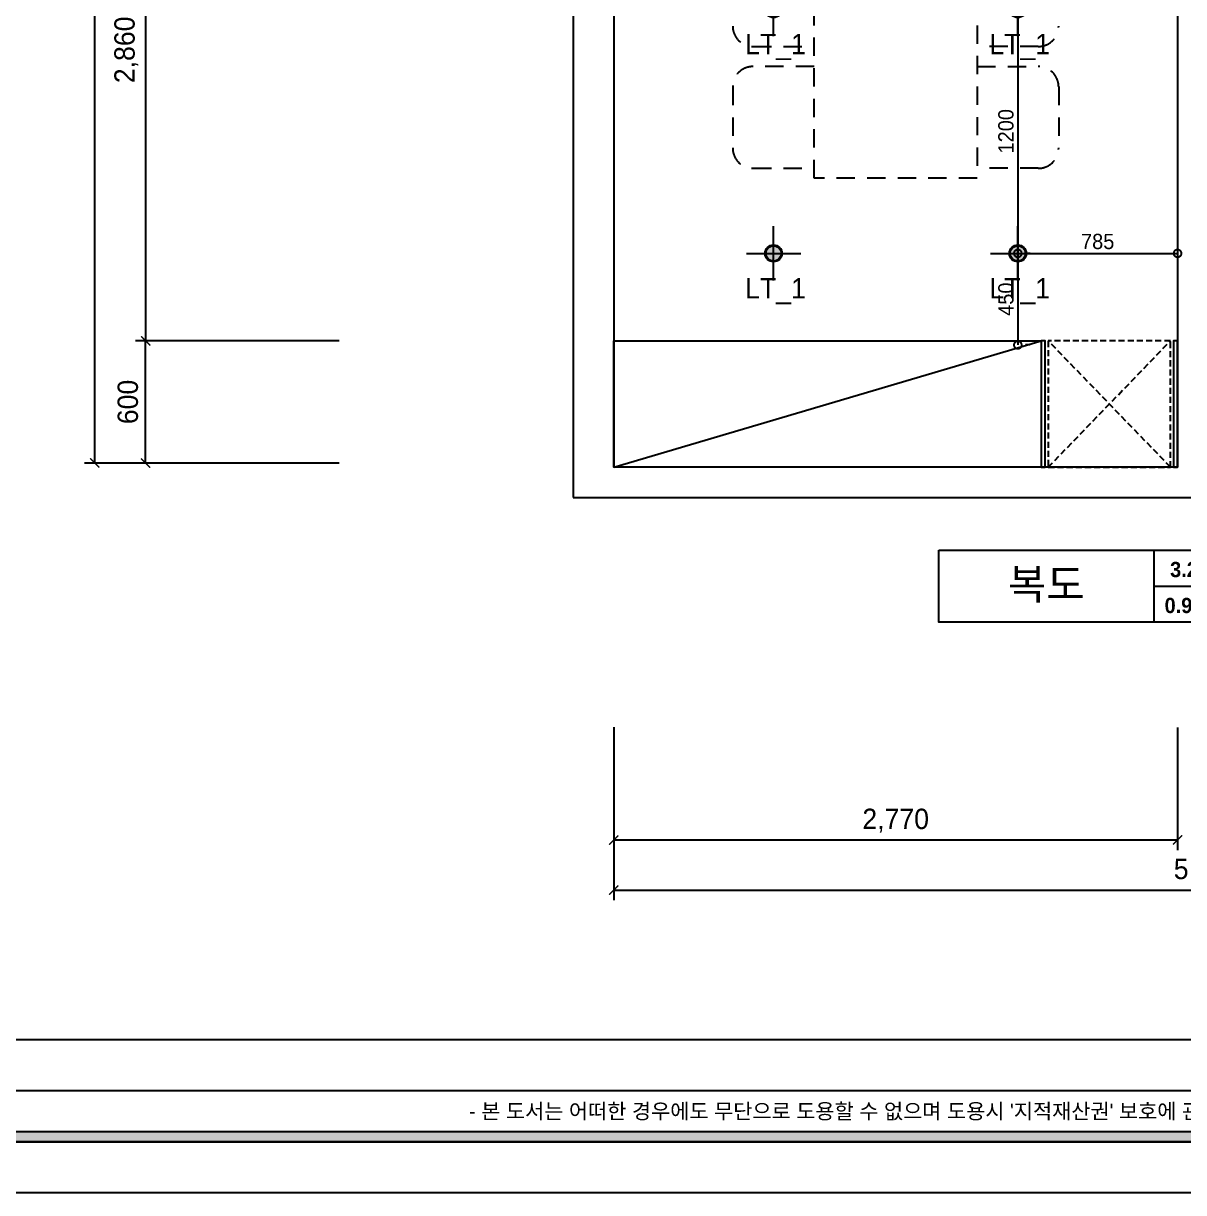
# Model space of a CAD drawing. Header units: inches. Extents: x 211248 to 488355, y -41604 to -7105.
# Drawn here: x 237120 to 242821, y -25825 to -20080 of the extents above; entities that cross this region are included whole.
import ezdxf
from ezdxf.enums import TextEntityAlignment as Align

# ---------------------------------------------------------------- set-up
doc = ezdxf.new("R2010")
doc.units = ezdxf.units.IN
doc.header["$LTSCALE"] = 60
doc.header["$MEASUREMENT"] = 0
doc.linetypes.add('DASHED', pattern=[0.75, 0.5, -0.25])
doc.linetypes.add('HID', pattern=[2.5, 1.5, -1])
for name, color, linetype in [('0-ELC TEXT', 7, 'Continuous'), ('03-TEXT', 3, 'Continuous'), ('06-FUR', 6, 'Continuous'), ('07-DIM WAL', 5, 'Continuous'), ('15 HAT', 252, 'Continuous'), ('2-con', 2, 'Continuous'), ('3.기호.계단선', 30, 'Continuous'), ('_LIBR', 4, 'Continuous'), ('FORM(YOURNAME)-1', 1, 'Continuous'), ('FORM(YOURNAME)-11', 1, 'Continuous'), ('FUR', 8, 'DASHED'), ('RC-LIGHT', 7, 'Continuous'), ('치수', 7, 'Continuous')]:
    doc.layers.add(name, color=color, linetype=linetype)
doc.styles.add('YOURNAME', font='HY울릉도M.TTF')
doc.styles.add('넥슨고딕', font='NEXONLv1GothicBold.ttf')
doc.styles.add('스타일1', font='Korail_Round_Gothic_Light.ttf')
doc.styles.add('코레일둥고', font='Korail_Round_Gothic_Medium.ttf')
doc.dimstyles.new('30', dxfattribs={"dimscale": 30, "dimtxt": 2.5, "dimasz": 2.5, "dimexe": 1.25, "dimexo": 2, "dimtad": 1, "dimdec": 0, "dimtxsty": '스타일1', "dimblk": 'DOTSMALL', "dimcen": 2.5, "dimclrd": 1, "dimclre": 1, "dimclrt": 7, "dimadec": 0, "dimazin": 0, "dimtfac": 1, "dimtdec": 0, "dimtix": 1, "dimtmove": 0, "dimatfit": 3, "dimldrblk": 'DOTSMALL', "dimfxl": 0, "dimarcsym": 0})
doc.dimstyles.new('YOURNAME-50', dxfattribs={"dimscale": 50, "dimtxt": 2, "dimasz": 0.9, "dimexe": 1, "dimexo": 3, "dimgap": 0.7, "dimtad": 1, "dimdec": 0, "dimzin": 0, "dimdsep": 46, "dimlunit": 6, "dimtxsty": 'YOURNAME', "dimblk": 'ARCHTICK', "dimcen": 0, "dimclrd": 1, "dimclre": 1, "dimclrt": 7, "dimadec": 0, "dimazin": 0, "dimtfac": 1, "dimtdec": 0, "dimtix": 1, "dimtmove": 2, "dimatfit": 3, "dimldrblk": 'ARCHTICK', "dimfxl": 0, "dimtolj": 1, "dimtzin": 0, "dimarcsym": 0})

# ---------------------------------------------------------------- blocks, each defined once
blk = doc.blocks.new('FORM-ELEVATION')
at = {"layer": 'FORM(YOURNAME)-11'}
h = blk.add_hatch(color=256, dxfattribs=at)
h.dxf.hatch_style = 1
h.paths.add_polyline_path([(-10309, 35708), (71691, 35708), (71691, 35508), (-10309, 35508)])
h.paths.add_polyline_path([(-10309, -21492), (71691, -21492), (71691, -21692), (-10309, -21692)])
at = {"layer": 'Defpoints', "color": 158}
blk.add_line((62481, -20692), (-10309, -20692), dxfattribs=at)
for points in [[(-10309, -21692), (71691, -21692), (71691, 35708), (-10309, 35708)], [(-8309, 33708), (61071, 33708), (61071, -19692), (-8309, -19692)]]:
    blk.add_lwpolyline(points, close=True, dxfattribs=at)
at = {"layer": 'FORM(YOURNAME)-11', "color": 250}
blk.add_lwpolyline([(-11309, -22692), (72691, -22692), (72691, 36708), (-11309, 36708)], close=True, dxfattribs=at)
at = {"layer": 'FORM(YOURNAME)-11'}
blk.add_lwpolyline([(-10309, -21492), (71691, -21492), (71691, -21692), (-10309, -21692)], close=True, dxfattribs=at)
at = {"layer": 'FORM(YOURNAME)-11', "color": 1, "style": 'YOURNAME'}
blk.add_text("- 본 도서는 어떠한 경우에도 무단으로 도용할 수 없으며 도용시 '지적재산권' 보호에 관한 법률에 의거, 법적 분쟁이 발생합니다.  또한 본 도서에 관한 모든 저작권은 당사에 있습니다. -", height=300, dxfattribs=at).set_placement((28146, -21092), align=Align.MIDDLE_CENTER)
at = {"layer": 'FORM(YOURNAME)-11', "color": 3, "style": 'YOURNAME'}
for tag, height, p in [('1', 450, (71041, -1219)), ('2', 450, (71041, -1863)), ('3', 450, (71041, -3150)), ('4', 450, (71041, -5081)), ('5', 515, (71041, -7398)), ('6', 515, (71041, -9650)), ('7', 515, (71041, -11903)), ('8', 515, (71041, -14155)), ('9', 515, (71041, -16408)), ('10', 515, (66791, -18596)), ('11', 515, (71041, -18660)), ('12', 515, (66791, -20848)), ('13', 515, (71041, -20848))]:
    blk.add_attdef(tag, text='', height=height, dxfattribs=at).set_placement(p, align=Align.MIDDLE_RIGHT)
blk = doc.blocks.new('*U461')
at = {"layer": 'FORM(YOURNAME)-1', "xscale": 0.2500000000000001, "yscale": 0.2500000000000001, "zscale": 0.2500000000000001}
blk.add_blockref('FORM-ELEVATION', (236074.7, -20151.6), dxfattribs=at)
blk = doc.blocks.new('_ArchTick')
at = {"color": 0, "linetype": 'ByBlock', "const_width": 0.15}
blk.add_lwpolyline([(-0.5, -0.5), (0.5, 0.5)], dxfattribs=at)
blk = doc.blocks.new('*D88')
at = {"layer": 'Defpoints', "color": 0}
for p in [(237471.2, -14980.2), (238821.2, -14980.2), (238821.2, -22240.2)]:
    blk.add_point(p, dxfattribs=at)
at = {"layer": '치수', "color": 1, "lineweight": -2}
for p, q in [((238671.2, -14980.2), (237421.2, -14980.2)), ((237471.2, -22240.2), (237471.2, -14980.2)), ((238671.2, -22240.2), (237421.2, -22240.2))]:
    blk.add_line(p, q, dxfattribs=at)
at = {"layer": '치수', "color": 1, "lineweight": -2, "xscale": 45, "yscale": 45, "zscale": 45}
for p, rotation in [((237471.2, -14980.2), 90), ((237471.2, -22240.2), 270)]:
    blk.add_blockref('_ArchTick', p, dxfattribs=dict(at, rotation=rotation))
at = {"layer": '치수', "color": 7, "insert": (237376.5, -18610.2), "char_height": 100, "attachment_point": 5, "rotation": 90, "style": 'YOURNAME'}
blk.add_mtext('\\A1;7,260', dxfattribs=at)
blk = doc.blocks.new('*D90')
at = {"layer": 'Defpoints', "color": 0}
for p in [(238821.2, -18780.2), (237721.2, -21640.2), (238821.2, -21640.2)]:
    blk.add_point(p, dxfattribs=at)
at = {"layer": '치수', "color": 1, "lineweight": -2}
for p, q in [((238671.2, -18780.2), (237671.2, -18780.2)), ((237721.2, -18780.2), (237721.2, -21640.2)), ((238671.2, -21640.2), (237671.2, -21640.2))]:
    blk.add_line(p, q, dxfattribs=at)
at = {"layer": '치수', "color": 1, "lineweight": -2, "xscale": 45, "yscale": 45, "zscale": 45}
for p, rotation in [((237721.2, -18780.2), 90), ((237721.2, -21640.2), 270)]:
    blk.add_blockref('_ArchTick', p, dxfattribs=dict(at, rotation=rotation))
at = {"layer": '치수', "color": 7, "insert": (237626.5, -20210.2), "char_height": 100, "attachment_point": 5, "rotation": 90, "style": 'YOURNAME'}
blk.add_mtext('\\A1;2,860', dxfattribs=at)
blk = doc.blocks.new('*D96')
at = {"layer": 'Defpoints', "color": 0}
for p in [(240021.2, -23388.2), (245851.2, -23388.2), (245851.2, -24338.2)]:
    blk.add_point(p, dxfattribs=at)
at = {"layer": '치수', "color": 1, "lineweight": -2}
for p, q in [((240021.2, -23538.2), (240021.2, -24388.2)), ((245851.2, -23538.2), (245851.2, -24388.2)), ((240021.2, -24338.2), (245851.2, -24338.2))]:
    blk.add_line(p, q, dxfattribs=at)
at = {"layer": '치수', "color": 1, "lineweight": -2, "xscale": 45, "yscale": 45, "zscale": 45, "rotation": 180}
blk.add_blockref('_ArchTick', (240021.2, -24338.2), dxfattribs=at)
at = {"layer": '치수', "color": 1, "lineweight": -2, "xscale": 45, "yscale": 45, "zscale": 45}
blk.add_blockref('_ArchTick', (245851.2, -24338.2), dxfattribs=at)
at = {"layer": '치수', "color": 7, "insert": (242936.2, -24243.5), "char_height": 100, "attachment_point": 5, "style": 'YOURNAME'}
blk.add_mtext('\\A1;5,830', dxfattribs=at)
blk = doc.blocks.new('*D98')
at = {"layer": 'Defpoints', "color": 0}
for p in [(240021.2, -23388.2), (242791.2, -23390.2), (240021.2, -24092.2)]:
    blk.add_point(p, dxfattribs=at)
at = {"layer": '치수', "color": 1, "lineweight": -2}
for p, q in [((240021.2, -23538.2), (240021.2, -24142.2)), ((242791.2, -23540.2), (242791.2, -24142.2)), ((242791.2, -24092.2), (240021.2, -24092.2))]:
    blk.add_line(p, q, dxfattribs=at)
at = {"layer": '치수', "color": 1, "lineweight": -2, "xscale": 45, "yscale": 45, "zscale": 45, "rotation": 180}
blk.add_blockref('_ArchTick', (240021.2, -24092.2), dxfattribs=at)
at = {"layer": '치수', "color": 1, "lineweight": -2, "xscale": 45, "yscale": 45, "zscale": 45}
blk.add_blockref('_ArchTick', (242791.2, -24092.2), dxfattribs=at)
at = {"layer": '치수', "color": 7, "insert": (241406.2, -23997.6), "char_height": 100, "attachment_point": 5, "style": 'YOURNAME'}
blk.add_mtext('\\A1;2,770', dxfattribs=at)
blk = doc.blocks.new('*D99')
at = {"layer": 'Defpoints', "color": 0}
for p in [(237721.2, -21640.2), (238821.2, -21640.2), (238821.2, -22240.2)]:
    blk.add_point(p, dxfattribs=at)
at = {"layer": '치수', "color": 1, "lineweight": -2}
for p, q in [((238671.2, -21640.2), (237671.2, -21640.2)), ((237721.2, -22240.2), (237721.2, -21640.2)), ((238671.2, -22240.2), (237671.2, -22240.2))]:
    blk.add_line(p, q, dxfattribs=at)
at = {"layer": '치수', "color": 1, "lineweight": -2, "xscale": 45, "yscale": 45, "zscale": 45}
for p, rotation in [((237721.2, -21640.2), 90), ((237721.2, -22240.2), 270)]:
    blk.add_blockref('_ArchTick', p, dxfattribs=dict(at, rotation=rotation))
at = {"layer": '치수', "color": 7, "insert": (237634.1, -21940.2), "char_height": 100, "attachment_point": 5, "rotation": 90, "style": 'YOURNAME'}
blk.add_mtext('\\A1;600', dxfattribs=at)
blk = doc.blocks.new('1')
at = {"linetype": 'Continuous'}
h = blk.add_hatch(color=4, dxfattribs=at)
h.dxf.hatch_style = 1
edge = h.paths.add_edge_path()
edge.add_arc((11539653.5, -14273503.8), 37.5, 0, 360)
at = {"color": 1, "linetype": 'Continuous'}
for p, q in [((11539653.5, -14273637.1), (11539653.5, -14273370.5)), ((11539520.2, -14273503.8), (11539786.8, -14273503.8))]:
    blk.add_line(p, q, dxfattribs=at)
at = {"color": 4, "linetype": 'Continuous'}
for radius in [41.5, 37.5]:
    blk.add_circle((11539653.5, -14273503.8), radius, dxfattribs=at)
blk = doc.blocks.new('_DOTSMALL')
at = {"color": 0, "linetype": 'ByBlock', "const_width": 0.5}
blk.add_lwpolyline([(-0.0625, 0, 1), (0.0625, 0, 1)], format="xyb", close=True, dxfattribs=at)
blk = doc.blocks.new('*D269')
at = {"layer": '07-DIM WAL', "color": 1, "lineweight": -2}
for p, q in [((241946.2, -20010.2), (241968.7, -20010.2)), ((242006.2, -20010.2), (242006.2, -21210.2)), ((241946.2, -21210.2), (241968.7, -21210.2))]:
    blk.add_line(p, q, dxfattribs=at)
at = {"layer": 'Defpoints', "color": 0}
for p in [(242006.2, -20010.2), (242006.2, -21210.2), (242006.2, -21210.2)]:
    blk.add_point(p, dxfattribs=at)
at = {"layer": '07-DIM WAL', "color": 1, "lineweight": -2, "xscale": 75, "yscale": 75, "zscale": 75}
for p, rotation in [((242006.2, -20010.2), 90), ((242006.2, -21210.2), 270)]:
    blk.add_blockref('_DOTSMALL', p, dxfattribs=dict(at, rotation=rotation))
at = {"layer": '07-DIM WAL', "color": 7, "insert": (241948.2, -20610.2), "char_height": 75, "attachment_point": 5, "rotation": 90, "style": '스타일1'}
blk.add_mtext('1200', dxfattribs=at)
blk = doc.blocks.new('*D270')
at = {"layer": '07-DIM WAL', "color": 1, "lineweight": -2}
for p, q in [((242006.2, -21210.2), (242006.2, -21660.2)), ((242066.2, -21210.2), (242043.7, -21210.2)), ((242066.2, -21660.2), (242043.7, -21660.2))]:
    blk.add_line(p, q, dxfattribs=at)
at = {"layer": 'Defpoints', "color": 0}
for p in [(242006.2, -21210.2), (242006.2, -21660.2), (242006.2, -21660.2)]:
    blk.add_point(p, dxfattribs=at)
at = {"layer": '07-DIM WAL', "color": 1, "lineweight": -2, "xscale": 75, "yscale": 75, "zscale": 75}
for p, rotation in [((242006.2, -21210.2), 90), ((242006.2, -21660.2), 270)]:
    blk.add_blockref('_DOTSMALL', p, dxfattribs=dict(at, rotation=rotation))
at = {"layer": '07-DIM WAL', "color": 7, "insert": (241948.2, -21435.2), "char_height": 75, "attachment_point": 5, "rotation": 90, "style": '스타일1'}
blk.add_mtext('450', dxfattribs=at)
blk = doc.blocks.new('*D271')
at = {"layer": '07-DIM WAL', "color": 1, "lineweight": -2}
for p, q in [((242006.2, -21150.2), (242006.2, -21172.7)), ((242791.2, -21150.2), (242791.2, -21172.7)), ((242006.2, -21210.2), (242791.2, -21210.2))]:
    blk.add_line(p, q, dxfattribs=at)
at = {"layer": 'Defpoints', "color": 0}
for p in [(242006.2, -21210.2), (242791.2, -21210.2), (242791.2, -21210.2)]:
    blk.add_point(p, dxfattribs=at)
at = {"layer": '07-DIM WAL', "color": 1, "lineweight": -2, "xscale": 75, "yscale": 75, "zscale": 75, "rotation": 180}
blk.add_blockref('_DOTSMALL', (242006.2, -21210.2), dxfattribs=at)
at = {"layer": '07-DIM WAL', "color": 1, "lineweight": -2, "xscale": 75, "yscale": 75, "zscale": 75}
blk.add_blockref('_DOTSMALL', (242791.2, -21210.2), dxfattribs=at)
at = {"layer": '07-DIM WAL', "color": 7, "insert": (242398.7, -21152.2), "char_height": 75, "attachment_point": 5, "style": '스타일1'}
blk.add_mtext('785', dxfattribs=at)
blk = doc.blocks.new('800X1200_P1_')
at = {"layer": 'FUR', "linetype": 'HID'}
blk.add_lwpolyline([(400, -1200), (-400, -1200), (-400, 0), (400, 0)], close=True, dxfattribs=at)
for points in [[(-400.9, -548), (-700.9, -548, -0.414214), (-800.9, -448), (-800.9, -148, -0.414214), (-700.9, -48), (-400.9, -48)], [(400.9, -548), (700.9, -548, 0.414214), (800.9, -448), (800.9, -148, 0.414214), (700.9, -48), (400.9, -48)], [(-400.9, -1146.7), (-700.9, -1146.7, -0.414214), (-800.9, -1046.7), (-800.9, -746.7, -0.414214), (-700.9, -646.7), (-400.9, -646.7)], [(400.9, -1146.7), (700.9, -1146.7, 0.414214), (800.9, -1046.7), (800.9, -746.7, 0.414214), (700.9, -646.7), (400.9, -646.7)]]:
    blk.add_lwpolyline(points, format="xyb", dxfattribs=at)
blk = doc.blocks.new('식탁')
at = {"layer": '_LIBR', "rotation": 180}
blk.add_blockref('800X1200_P1_', (400, -1200), dxfattribs=at)

msp = doc.modelspace()

# ---------------------------------------------------------------- linework, layer by layer
at = {"layer": '0-ELC TEXT'}
for p, q in [((242675.5, -23022.6), (242675.5, -22668.9)), ((242675.5, -22845.7), (243100.2, -22845.7))]:
    msp.add_line(p, q, dxfattribs=at)
at = {"layer": '0-ELC TEXT', "elevation": 0}
msp.add_lwpolyline([(241618.3, -22668.9), (243100.2, -22668.9), (243100.2, -23022.6), (241618.3, -23022.6)], close=True, dxfattribs=at)
at = {"layer": '06-FUR', "color": 8}
msp.add_line((240021.2, -22260.2), (242121.2, -21640.2), dxfattribs=at)
for points in [[(242121.2, -22260.2), (240021.2, -22260.2), (240021.2, -21640.2), (242121.2, -21640.2)], [(242121.2, -22260.2), (242141.2, -22260.2), (242141.2, -21640.2), (242121.2, -21640.2)], [(242771.2, -22260.2), (242791.2, -22260.2), (242791.2, -21640.2), (242771.2, -21640.2)]]:
    msp.add_lwpolyline(points, close=True, dxfattribs=at)
at = {"layer": '2-con'}
for p, q in [((239821.2, -14780.2), (239821.2, -22410.2)), ((240021.2, -16960.2), (240021.2, -22260.2)), ((242791.2, -19910.2), (242791.2, -22260.2)), ((242791.2, -22260.2), (240021.2, -22260.2)), ((239821.2, -22410.2), (243301.2, -22410.2))]:
    msp.add_line(p, q, dxfattribs=at)
at = {"layer": 'FUR'}
for p, q in [((242756.2, -22260.2), (242156.2, -21640.2)), ((242156.2, -22260.2), (242756.2, -21640.2))]:
    msp.add_line(p, q, dxfattribs=at)
msp.add_lwpolyline([(242156.2, -22260.2), (242756.2, -22260.2), (242756.2, -21640.2), (242156.2, -21640.2)], close=True, dxfattribs=at)

# ---------------------------------------------------------------- block references
at = {"layer": '15 HAT'}
msp.add_blockref('*U461', (0, 0), dxfattribs=at)
at = {"layer": '2-con', "color": 8}
msp.add_blockref('식탁', (241006.2, -19640.2), dxfattribs=at)
at = {"layer": 'RC-LIGHT'}
for p in [(-11298847.3, 14253493.6), (-11297647.3, 14253493.6), (-11298847.3, 14252293.6), (-11297647.3, 14252293.6)]:
    msp.add_blockref('1', p, dxfattribs=at)

# ---------------------------------------------------------------- texts
at = {"layer": '03-TEXT'}
for s, height, style, p in [('복도', 149.99, '코레일둥고', (242146.4, -22910.8)), ('3.24㎡', 75, '넥슨고딕', (242901.1, -22800.7)), ('0.98PY', 75, '넥슨고딕', (242888.3, -22977.5))]:
    msp.add_text(s, height=height, dxfattribs=dict(at, style=style)).set_placement(p, align=Align.CENTER)
at = {"layer": '3.기호.계단선', "linetype": 'HID', "style": '코레일둥고'}
for p in [(240666.6, -20231.8), (241866.6, -20231.8), (240666.6, -21431.8), (241866.6, -21431.8)]:
    msp.add_text('LT_1', height=100, dxfattribs=at).set_placement(p)

# ---------------------------------------------------------------- dimensions: what is measured, and where the dimension line sits
at = {"layer": '07-DIM WAL'}
for base, p1, p2, picture, middle in [((242006.2, -21210.2), (242006.2, -20010.2), (242006.2, -21210.2), '*D269', (241948.2, -20610.2)), ((242006.2, -21660.2), (242006.2, -21210.2), (242006.2, -21660.2), '*D270', (241948.2, -21435.2))]:
    dim = msp.add_linear_dim(base=base, p1=p1, p2=p2, angle=90, dimstyle='30', dxfattribs=at)
    dim.commit()
    dim.dimension.update_dxf_attribs({"geometry": picture, "text_midpoint": middle})
dim = msp.add_linear_dim(base=(242791.2, -21210.2), p1=(242006.2, -21210.2), p2=(242791.2, -21210.2), dimstyle='30', dxfattribs=at)
dim.commit()
dim.dimension.update_dxf_attribs({"geometry": '*D271', "text_midpoint": (242398.7, -21152.2)})
at = {"layer": '치수'}
for base, p1, p2, angle, picture, middle in [((237471.2, -14980.2), (238821.2, -22240.2), (238821.2, -14980.2), 90, '*D88', (237376.5, -18610.2)), ((237721.2, -21640.2), (238821.2, -18780.2), (238821.2, -21640.2), 90, '*D90', (237626.5, -20210.2)), ((237721.2, -21640.2), (238821.2, -22240.2), (238821.2, -21640.2), 90, '*D99', (237634.1, -21940.2)), ((245851.2, -24338.2), (240021.2, -23388.2), (245851.2, -23388.2), 180, '*D96', (242936.2, -24243.5))]:
    dim = msp.add_linear_dim(base=base, p1=p1, p2=p2, angle=angle, dimstyle='YOURNAME-50', override={"dimfxl": 1.25, "dimarcsym": 2}, dxfattribs=at)
    dim.commit()
    dim.dimension.update_dxf_attribs({"geometry": picture, "text_midpoint": middle})
dim = msp.add_linear_dim(base=(240021.2, -24092.2), p1=(242791.2, -23390.2), p2=(240021.2, -23388.2), dimstyle='YOURNAME-50', override={"dimfxl": 1.25, "dimarcsym": 2}, dxfattribs=at)
dim.commit()
dim.dimension.update_dxf_attribs({"geometry": '*D98', "text_midpoint": (241406.2, -23997.6)})

doc.saveas('drawing.dxf')
